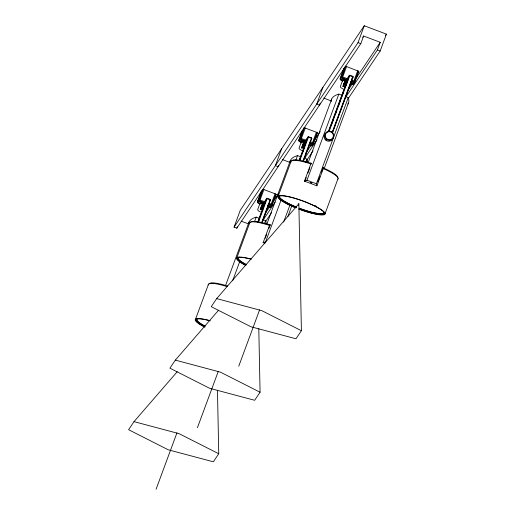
<?xml version="1.0" encoding="UTF-8"?>
<svg xmlns="http://www.w3.org/2000/svg" width="515" height="515" viewBox="0 0 515 515"><rect width="100%" height="100%" fill="white"/><g stroke="black" fill="none" stroke-linecap="round" stroke-linejoin="round"><path stroke-width="0.77" d="M258.292 202.981L257.712 202.71L257.487 201.507L261.337 191.091M342.436 80.514L340.37 79.683L340.409 78.763L343.157 71.321M264.182 202.524L259.09 200.65L263.043 189.23L275.886 194.097L276.149 194.38L272.3 204.796L270.375 207.378L269.409 207.191M305.511 141.013L300.425 139.134L304.371 127.72L317.221 132.587L317.478 132.864L313.629 143.279L311.704 145.861L310.738 145.681M346.84 79.497L341.754 77.623L345.7 66.203L358.813 71.353L354.957 81.769L353.033 84.351L350.586 83.604M262.199 222.416L270.491 200.007L270.201 199.369L267.259 198.256L258.298 222.544M270.201 199.369L261.517 222.911M302.608 144.985L307.957 137.029L308.588 136.745L311.53 137.859L302.846 161.401M347.805 80.443L347.921 80.057L343.531 86.597M343.936 83.475L349.286 75.512L349.917 75.229L352.859 76.342L332.021 132.754M195.359 319.68L208.395 284.441M345.855 96.91L377.405 49.949L380.231 42.301L363.635 36.011L360.803 43.659L236.81 228.197L234.048 227.147L240.28 210.294L364.272 25.75L386.411 34.138L380.173 50.998L348.172 98.623M236.81 228.197L237.325 226.806M225.486 285.703L249.028 222.068M236.688 258.163L249.724 222.931M258.021 201.043L259.953 195.835M262.309 189.984L258.73 199.653L257.487 201.507L257.712 202.71M263.95 189.501L259.734 200.837M259.869 203.637L257.655 209.624L258.247 210.77L260.339 211.935M232.632 280.778L239.836 261.305M254.519 221.605L256.18 217.111L259.077 218.212M281.615 148.777L275.377 165.637L278.145 166.686L278.66 165.296M156.084 489.25L176.954 432.832M260.378 208.993L262.096 204.661A4.5 0.811 20.3 0 1 263.165 204.976M262.096 204.661L260.429 209.174A4.5 0.811 20.3 0 1 262.611 209.882M257.822 221.901L265.077 202.298L260.139 209.637M257.783 222.448L266.622 198.539L267.259 198.256M258.466 221.514L259.303 219.255M262.084 211.736L262.92 209.483M261.968 222.615L268.939 203.76L268.045 205.099M275.062 193.711L270.845 205.054L271.617 205.524L270.375 207.378M264.478 223.671L265.586 220.678L262.695 219.583M271.881 204.416L271.051 206.65L270.053 207.384M275.886 194.097L271.431 205.324M266.822 224.186L290.357 160.551M302.395 130.321L298.816 139.996L299.041 141.194L301.108 142.031M278.023 196.653L291.052 161.414M300.181 137.299L302.105 132.091M303.638 128.467L300.058 138.142L298.816 139.996L299.08 140.273M305.279 127.984L301.063 139.327M265.032 243.273L263.139 242.642L269.802 224.63L270.227 224.759L268.836 228.512M265.231 238.271L266.616 234.518M301.198 142.127L299.009 148.352L300.091 149.614L302.633 150.811M281.164 199.794L265.65 241.735L263.139 242.642M295.848 160.094L297.509 155.601L300.406 156.695M322.944 87.267L316.706 104.12L319.474 105.169L320.246 103.084M197.419 427.733L218.289 371.321M299.151 160.39L306.406 140.782L306.47 141.953L306.406 140.782L301.468 148.127L303.425 143.144L301.758 147.657A4.5 0.811 20.3 0 1 303.94 148.371M299.389 160.184L307.957 137.029L311.414 138.239L311.82 138.496L303.258 161.652M299.801 159.998L300.631 157.745M302.859 151.725L303.689 149.472M299.904 160.281L308.588 136.745L305.942 140.685M303.296 161.098L310.268 142.249M316.39 132.194L312.18 143.537L312.946 144.013L311.704 145.861M283.643 222.081L290.016 204.854M305.807 162.161L306.921 159.167L304.024 158.066M312.933 143.646L312.386 145.133L311.929 145.14M313.757 141.413L314.588 139.185M317.221 132.587L312.766 143.814M287.937 216.326L291.812 205.846M308.15 162.676L331.686 99.041M344.001 68.064L340.145 78.48L340.37 79.683M344.966 66.956L341.394 76.626L340.145 78.48L340.409 78.763M346.608 66.474L342.398 77.81M323.175 167.652L323.568 167.826L316.912 185.838L304.468 181.126L311.131 163.113L310.745 163.274M304.893 181.261L306.283 177.508M307.944 173.001L309.888 167.748M342.533 80.61L340.318 86.597L340.904 87.743L343.003 88.908M304.468 181.126L306.979 180.224L338.844 94.084L342.462 95.455M234.048 227.147L358.034 42.61L364.272 25.75M238.748 366.223L259.618 309.805M298.294 205.24L298.855 203.74L301.404 330.714L295.983 338.78L250.908 326.761L211.253 306.676L216.673 298.61L298.855 203.74M342.79 86.591L344.754 81.634L343.087 86.147A4.5 0.811 20.3 0 1 345.275 86.855M328.486 131.299L347.734 79.271L343.248 85.947M328.564 131.537L349.286 75.512L352.743 76.729L353.155 76.98L332.426 133.005M331.673 124.044L333.063 120.285M335.291 114.272L336.681 110.513M338.349 106L340.293 100.74M341.966 96.228L343.351 92.468M345.578 86.456L346.968 82.696M329.072 131.634L349.917 75.229L348.153 77.855M332.355 132.767L351.32 81.486M357.719 70.684L353.509 82.027L354.281 82.497L353.033 84.351M316.912 185.838L316.384 183.791L348.249 97.65L345.353 96.556M353.715 83.623L354.262 82.13M358.549 71.07L354.095 82.297M317.903 181.911L319.847 176.658M321.514 172.152L322.899 168.405M324.283 168.289L348.378 103.155M324.991 213.834L338.027 178.596M362.74 37.331L363.635 36.011M257.526 202.511L258.768 200.657L258.73 199.653L265.283 201.88M298.855 140.994L300.097 139.14L300.058 138.142L305.871 140.086M340.183 79.484L341.432 77.63L341.394 76.626L347.2 78.57M261.33 206.425L266.622 198.539L270.491 200.007L269.609 201.32M264.169 202.852L265.933 200.226M303.734 143.968L305.054 141.998M345.063 82.452L347.271 79.168M260.867 209.624L264.819 203.74M302.202 148.108L306.155 142.224M351.829 78.95L353.155 76.98L352.859 76.342M275.319 195.616L276.149 194.38M357.565 73.207L358.813 71.353M265.573 212.953L269.577 206.998M273.13 201.706L278.461 193.769M306.019 152.762L306.908 151.436M307.796 150.116L310.906 145.488M314.459 140.196L320.24 131.595M347.348 91.245L352.234 83.971M356.238 78.016L380.231 42.301M310.706 145.893L311.948 144.039L309.727 143.196M385.523 35.458L386.411 34.138M263.191 219.937L275.19 202.08M304.52 158.42L316.963 139.9M265.515 221.65L271.733 212.386M306.843 160.133L313.069 150.876M177.205 371.766L134.009 421.637L128.589 429.703L168.251 449.788L213.326 461.807L218.746 453.741L217.465 390.254M218.54 310.255L175.338 360.12L169.924 368.186L209.579 388.271L254.655 400.29L260.075 392.23L258.8 328.737M354.281 82.497L354.957 81.769L354.693 81.486L351.648 80.256M312.946 144.013L313.629 143.279L313.365 143.003L310.313 141.767M271.617 205.524L272.3 204.796L272.036 204.513L268.985 203.283M269.416 224.791L269.802 224.63M345.243 66.21L345.7 66.203M341.432 77.63L341.754 77.623M303.914 127.726L304.371 127.72M300.097 139.14L300.425 139.134M258.768 200.657L259.09 200.65M310.886 182.439L310.796 182.574M311.601 182.876L311.691 182.748M311.015 182.471L310.674 182.477M216.673 298.61L261.749 310.629L301.404 330.714M175.338 360.12L220.414 372.145L260.075 392.23M134.009 421.637L179.085 433.656L218.746 453.741M310.957 182.426L311.324 182.542M311.53 182.896L310.822 182.625M358.034 42.61L360.803 43.659M377.405 49.949L380.173 50.998M351.288 81.183L353.509 82.027M346.608 79.999L342.166 78.319L340.917 80.173L342.404 80.733M351.056 81.685L353.277 82.529L352.035 84.383L350.554 83.816M323.748 98.069L331.686 101.082M309.953 142.694L312.18 143.537M305.279 141.516L300.837 139.829L299.588 141.683L301.069 142.243M282.413 159.586L290.357 162.592M306.979 180.224L316.384 183.791M268.624 204.21L270.845 205.054M263.95 203.026L259.502 201.346L258.26 203.2L259.74 203.76M268.392 204.713L270.62 205.556L269.371 207.41L267.89 206.843M241.084 221.096L248.301 223.832M311.305 182.561L311.665 182.69M311.453 182.625L311.89 182.831M342.597 70.716L342.855 71.205M301.269 132.233L301.52 132.716M259.94 193.743L260.191 194.232M311.53 137.859L311.82 138.496M323.568 167.826L323.626 168.16M265.566 220.671A172.692 31.177 20.3 0 1 266.178 224.16M248.713 223.047A172.692 31.177 20.3 0 1 256.2 217.124M204.622 326.87A24.347 4.397 20.3 0 1 210.197 320.864M204.886 326.162A24.347 4.397 20.3 0 1 196.247 319.203M205.266 326.201A23.696 4.281 20.3 0 1 198.842 318.457M204.738 327.122A25.158 4.538 20.3 0 1 195.385 319.306A25.158 4.538 20.3 0 1 209.908 320.613M208.311 285.02A25.158 4.538 20.3 0 1 227.173 286.623M209.341 283.9A24.314 4.39 20.3 0 1 227.617 286.057M262.405 203.831A4.513 0.811 20.3 0 0 261.446 203.612A4.622 0.837 20.3 0 0 260.204 204.21M268.025 206.283A4.622 0.837 20.3 0 1 268.09 206.985M263.416 204.043A4.931 0.888 20.3 0 0 261.202 203.457A5.06 0.914 20.3 0 0 259.837 204.114M267.761 205.942A5.06 0.914 20.3 0 1 267.871 207.152M263.757 203.122A4.931 0.888 20.3 0 0 261.536 202.537A5.06 0.914 20.3 0 0 259.818 202.569M268.103 205.022A5.06 0.914 20.3 0 1 268.798 206.225M306.901 159.161A172.692 31.177 20.3 0 1 307.513 162.643M289.894 162.579A172.692 31.177 20.3 0 1 297.528 155.607M245.951 265.354A24.347 4.397 20.3 0 1 250.869 259.174M246.215 264.652A24.347 4.397 20.3 0 1 237.576 257.693M246.595 264.684A23.696 4.281 20.3 0 1 239.166 257.127M245.481 265.309A25.158 4.538 20.3 0 1 251.236 259.103M249.64 223.51A25.158 4.538 20.3 0 1 269.95 225.576M250.67 222.383A24.314 4.39 20.3 0 1 270.349 224.991M304.803 142.636A4.513 0.811 20.3 0 0 302.775 142.095A4.622 0.837 20.3 0 0 301.533 142.694M309.354 144.773A4.622 0.837 20.3 0 1 309.418 145.468M304.745 142.533A4.931 0.888 20.3 0 0 302.53 141.94A5.06 0.914 20.3 0 0 301.796 143.035M309.09 144.432A5.06 0.914 20.3 0 1 309.2 145.642M302.872 141.02A4.931 0.888 20.3 0 1 305.086 141.612M301.507 141.677A5.06 0.914 20.3 0 1 302.872 141.02M310.062 143.949A5.06 0.914 20.3 0 1 309.541 144.721M348.23 97.644A172.692 31.177 20.3 0 1 347.863 104.062M331.222 101.062A172.692 31.177 20.3 0 1 338.857 94.097M296.189 207.899A24.347 4.397 20.3 0 1 284.254 196.028A24.347 4.397 20.3 0 1 322.828 211.144A24.347 4.397 20.3 0 1 298.99 208.993M324.624 212.901A24.347 4.397 20.3 0 1 299.247 208.292M296.447 207.191A24.347 4.397 20.3 0 1 279.227 195.7M323.967 212.083A23.696 4.281 20.3 0 1 299.318 208.189M296.589 207.12A23.696 4.281 20.3 0 1 279.825 195.938M280.495 195.61A23.696 4.281 20.3 0 1 281.499 195.43M315.058 205.62A23.696 4.281 20.3 0 1 316.674 206.47M295.301 207.693A25.158 4.538 20.3 0 1 284.003 195.758A25.158 4.538 20.3 0 1 323.626 211.414A25.158 4.538 20.3 0 1 298.906 209.122M290.969 161.993A25.158 4.538 20.3 0 1 311.279 164.06M322.847 168.444A25.158 4.538 20.3 0 1 337.834 179.143M292.005 160.873A24.314 4.39 20.3 0 1 311.678 163.474M322.86 167.71A24.314 4.39 20.3 0 1 337.66 177.572M345.063 80.803A4.513 0.811 20.3 0 0 344.11 80.585A4.622 0.837 20.3 0 0 342.861 81.183M350.683 83.256A4.622 0.837 20.3 0 1 350.206 83.964M346.074 81.016A4.931 0.888 20.3 0 0 343.859 80.43A5.06 0.914 20.3 0 0 342.501 81.087M350.419 82.915A5.06 0.914 20.3 0 1 350.528 84.125M346.415 80.095A4.931 0.888 20.3 0 0 344.2 79.51A5.06 0.914 20.3 0 0 342.842 80.166M350.76 81.994A5.06 0.914 20.3 0 1 351.462 83.198M328.441 131.434A4.513 4.429 33.9 0 1 332.696 133.05M332.864 138.329A4.629 4.545 33.9 0 1 330.508 140.853A4.513 4.429 33.9 0 1 324.508 138.587A4.629 4.545 33.9 0 1 325.731 133.218M326.24 140.074A4.017 3.946 33.9 0 1 325.467 139.353M331.139 139.926A4.12 4.049 33.9 0 1 330.25 140.479M325.158 137.614A4.513 4.429 33.9 0 0 331.164 139.893A4.629 4.545 33.9 0 0 333.379 133.894A4.513 4.429 33.9 0 0 327.379 131.621A4.629 4.545 33.9 0 0 325.165 137.614M327.637 132.001A4.12 4.049 33.9 0 0 325.667 137.331A4.017 3.946 33.9 0 0 331.01 139.359A4.12 4.049 33.9 0 0 332.98 134.022A4.017 3.946 33.9 0 0 327.637 131.995"/></g></svg>
